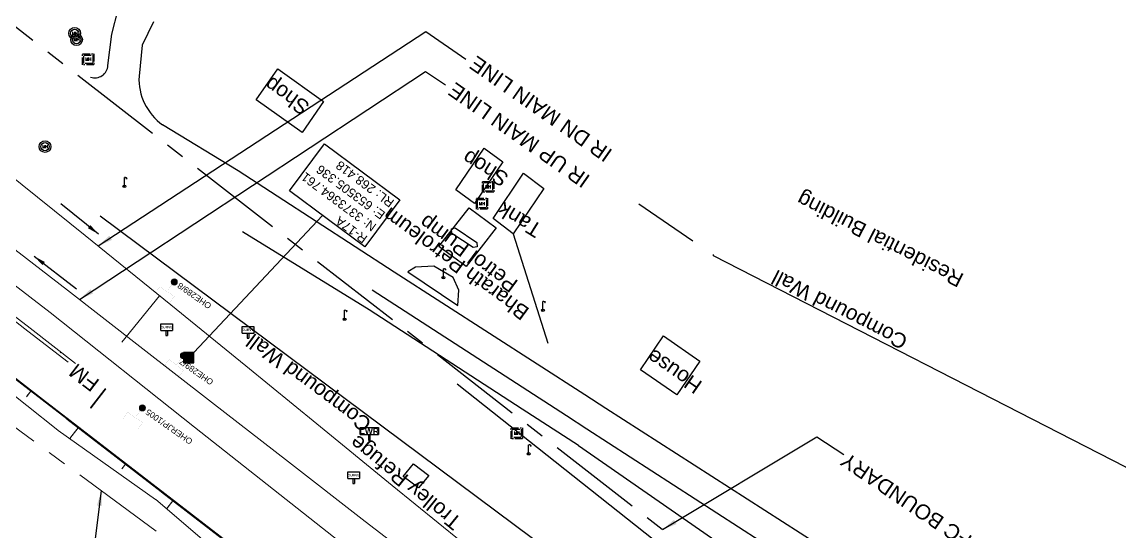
# Model space of a CAD drawing. Header units: metres. Extents: x 646303 to 662875, y 3366650 to 3378730.
# Drawn here: x 653477.4 to 653661.1, y 3373335.6 to 3373420.9 of the extents above; entities that cross this region are included whole.
import ezdxf
from ezdxf.enums import TextEntityAlignment as Align

# ---------------------------------------------------------------- set-up
doc = ezdxf.new("R2010")
doc.units = ezdxf.units.M
doc.header["$MEASUREMENT"] = 0
doc.linetypes.add('CENTER', pattern=[50.8, 31.75, -6.35, 6.35, -6.35])
doc.linetypes.add('PHANTOM', pattern=[2.5, 1.25, -0.25, 0.25, -0.25, 0.25, -0.25])
for name, color, linetype in [('Bench_Mark', 7, 'Continuous'), ('COMMERCIAL_BLD_PUC', 251, 'Continuous'), ('COMPOUND_WALL', 251, 'Continuous'), ('CURVE_DETAILS', 251, 'Continuous'), ('DFCC Boundary', 6, 'CENTER'), ('IR PROPOSALS', 190, 'Continuous'), ('LAMP_POST', 7, 'Continuous'), ('LINK LINE', 190, 'Continuous'), ('LWR', 251, 'Continuous'), ('Manhole', 251, 'Continuous'), ('PARKING_AREA', 251, 'Continuous'), ('PETROL PUMP', 251, 'Continuous'), ('PROPOSED FORMATION LINE - Cut & Connection', 187, 'Continuous'), ('RESIDENTIAL_BL_SEMI', 251, 'Continuous'), ('SHED', 252, 'Continuous'), ('STYLEREMARK', 251, 'Continuous'), ('SUB_ROAD_CENTRE', 34, 'Continuous'), ('SUB_ROAD_EDGE', 34, 'Continuous'), ('TANK', 251, 'Continuous'), ('TOPO_TEXT', 251, 'Continuous'), ('TROLLEY_STAND', 7, 'Continuous')]:
    doc.layers.add(name, color=color, linetype=linetype)
for name, color, linetype, lineweight in [('Existing Chainage', 7, 'Continuous', 0), ('Existing IR Track', 143, 'Continuous', 0), ('Existing Railway Boundary', 7, 'CENTER', 0), ('flow direction', 7, 'Continuous', 0), ('OHE MAST', 8, 'Continuous', 0), ('OHE MAST TEXT', 8, 'Continuous', 0), ('PROPOSED DFCC TOE SLOPES - Cut & Connection', 239, 'Continuous', 0)]:
    doc.layers.add(name, color=color, linetype=linetype, lineweight=lineweight)
doc.styles.add('NB', font='swissbo.ttf', dxfattribs={"height": 1.5})
doc.styles.add('ROMANS', font='romans.shx')
doc.styles.get("Standard").update_dxf_attribs({"font": 'arial.ttf'})
doc.dimstyles.new('ISO-25', dxfattribs={"dimtxt": 2.5, "dimasz": 2.5, "dimexe": 1.25, "dimexo": 0.625, "dimtad": 1, "dimtxsty": 'Standard', "dimcen": 2.5, "dimadec": 0, "dimazin": 0, "dimtfac": 1, "dimtmove": 0, "dimatfit": 3, "dimfxl": 1, "dimarcsym": 0})

# ---------------------------------------------------------------- blocks, each defined once
blk = doc.blocks.new('LP')
for points in [[(0, 0), (0, 1.5)], [(0.25, 1.35), (0.44, 1.35)]]:
    blk.add_lwpolyline(points)
for centre, radius, start, end in [((0.07, 0.99), 0.519, 57.6425, 97.3165), ((0.34, 1.33), 0.094, 11.7012, 168.0476)]:
    blk.add_arc(centre, radius, start, end)
at = {"extrusion": (0, 0, -1)}
blk.add_ellipse((0, 0.01), major_axis=(0.308, 0), ratio=0.400495, dxfattribs=at)
blk.add_ellipse((0.35, 1.36), major_axis=(0.0017, 0.0438), ratio=0.461056, start_param=1.74022, end_param=4.575836)
blk = doc.blocks.new('LWR')
for p, q in [((-1.52, 2.09), (1.54, 2.09)), ((-1.52, 0.92), (-1.52, 2.09)), ((1.54, 2.09), (1.54, 0.92)), ((-1.52, 0.92), (1.54, 0.92))]:
    blk.add_line(p, q)
blk.add_lwpolyline([(-0.13, 0.92), (-0.13, 0), (0.13, 0), (0.13, 0.92)])
at = {"style": 'NB', "width": 1.025371}
blk.add_text('LWR', height=0.988, dxfattribs=at).set_placement((0, 1.5), align=Align.MIDDLE)
blk = doc.blocks.new('MHS')
at = {"layer": 'Manhole', "linetype": 'PHANTOM'}
for points in [[(-0.92, 0.95), (0.96, 0.95), (0.96, -0.87), (-0.92, -0.87)], [(-0.72, 0.75), (0.76, 0.75), (0.76, -0.67), (-0.72, -0.67)]]:
    blk.add_lwpolyline(points, close=True, dxfattribs=at)
at = {"layer": 'Manhole', "linetype": 'PHANTOM', "style": 'ROMANS', "width": 0.9}
blk.add_text('MH', height=0.55, dxfattribs=at).set_placement((0.03, -0.22), align=Align.CENTER)
blk = doc.blocks.new('MHC')
at = {"layer": 'Manhole'}
for radius in [0.977, 0.688]:
    blk.add_circle((0, 0), radius, dxfattribs=at)
at = {"layer": 'Manhole', "linetype": 'PHANTOM', "style": 'ROMANS', "width": 0.9}
blk.add_text('MH', height=0.55, dxfattribs=at).set_placement((0.02, -0.28), align=Align.CENTER)
blk = doc.blocks.new('CURVE')
for p, q in [((-0.98, 0.82), (-0.98, 1.98)), ((-0.98, 1.98), (0.98, 1.98)), ((0.98, 1.98), (0.98, 0.82)), ((-0.98, 0.82), (0.98, 0.82)), ((-0.13, 0.82), (-0.13, 0)), ((-0.13, 0), (0.13, 0)), ((0.13, 0.82), (0.13, 0))]:
    blk.add_line(p, q)
at = {"style": 'NB', "width": 1.025371}
blk.add_text('CURVE', height=0.4, dxfattribs=at).set_placement((0, 1.4), align=Align.MIDDLE)
blk = doc.blocks.new('OHE MAST')
h = blk.add_hatch(color=256)
edge = h.paths.add_edge_path()
edge.add_arc((0, 0), 0.514, 0, 360)
at = {"const_width": 0.01, "flags": 128}
for points in [[(1.5, 3.5), (1.5, 2), (-1.5, 2), (-1.5, 3.5)], [(0, 2), (0, 0)]]:
    blk.add_lwpolyline(points, dxfattribs=at)
blk.add_circle((0, 0), 0.514)
blk = doc.blocks.new('BM')
blk.add_hatch(color=256).paths.add_polyline_path([(-0.88, 0.88), (-0.88, -0.88), (0.88, -0.88), (0.88, 0.88)])
for p, q in [((0.88, 0.88), (-0.88, 0.88)), ((-0.88, 0.88), (-0.88, -0.88)), ((0.88, -0.88), (0.88, 0.88)), ((-0.88, -0.88), (0.88, -0.88))]:
    blk.add_line(p, q)

msp = doc.modelspace()

# ---------------------------------------------------------------- linework, layer by layer
at = {"layer": 'COMMERCIAL_BLD_PUC', "linetype": 'Continuous'}
for points in [[(653524.314, 3373402.424, 270.661), (653516.643, 3373407.924, 270.442), (653520.233, 3373413.112, 270.816), (653527.9061, 3373407.6105, 270.816)], [(653557.9, 3373397.537, 269.73), (653553.149, 3373390.568, 270.147), (653550.006, 3373392.845, 269.776), (653554.7628, 3373399.8225, 269.776)]]:
    msp.add_polyline3d(points, close=True, dxfattribs=at)
at = {"layer": 'COMPOUND_WALL', "linetype": 'Continuous'}
for points in [[(653589.669, 3373384.246, 269.518), (653580.626, 3373390.459, 269.525)], [(653490.5, 3373388.474, 269.187), (653584.982, 3373318.047, 269.185), (653623.328, 3373289.844, 268.625), (653640.97, 3373277.197, 268.314)], [(653559.627, 3373385.464, 269.464), (653565.434, 3373367.188, 269.74)], [(653671.508, 3373340.12, 270.754), (653662.07, 3373346.437, 270.85), (653593.104, 3373381.78, 269.579), (653593.1, 3373381.988, 269.519)], [(653550.221, 3373360.393, 270.187), (653584.66, 3373333.087, 270.14), (653618.113, 3373308.381, 270.32), (653630.774, 3373298.739, 269.651), (653649.484, 3373285.019, 269.85)]]:
    msp.add_polyline3d(points, dxfattribs=at)
at = {"layer": 'DFCC Boundary', "ltscale": 0.5, "flags": 128}
msp.add_lwpolyline([(655695.597, 3371812.1897), (655640.8822, 3371912.823), (655580.0449, 3371996.7158), (655509.7792, 3372062.0857), (655426.9534, 3372113.9756), (655342.6069, 3372167.9462), (655257.8854, 3372221.2222), (655173.2688, 3372275.363), (655087.3459, 3372327.2788), (655002.8598, 3372380.6107), (654914.5097, 3372429.9473), (654741.1355, 3372529.4419), (654650.033, 3372576.4159), (654568.6995, 3372626.155), (654571.9877, 3372630.6369), (654391.4686, 3372756.327), (654377.1337, 3372736.8494), (654004.4289, 3373016.6995), (654007.7887, 3373020.6424), (653690.5739, 3373253.6486), (653690.5425, 3373253.6059), (653433.8132, 3373453.1485), (653440.7668, 3373462.5592), (653208.8394, 3373636.5534), (653216.1698, 3373646.5105), (653142.1983, 3373700.8896), (653053.6963, 3373771.1122), (652994.4341, 3373810.5255), (652929.3691, 3373859.5713), (652860.9168, 3373902.1103), (652749.6028, 3373984.4705), (652631.2396, 3374070.7175), (652636.2281, 3374078.1704), (652537.912, 3374145.7283), (652392.904, 3374241.2711), (652388.7719, 3374235.6812), (652308.569, 3374304.8076), (652315.9256, 3374314.7669), (652103.9815, 3374448.7876), (652083.1937, 3374464.1943), (652072.7494, 3374471.9329), (652052.3219, 3374487.0684), (652038.1897, 3374497.5387), (652024.0173, 3374508.0388), (652009.8347, 3374518.5254), (651995.6683, 3374529), (651981.7515, 3374539.2836), (651967.8828, 3374549.5317), (651954.6903, 3374559.2866), (651941.4997, 3374569.04), (651923.9377, 3374582.0168), (651906.3215, 3374595.0337), (651892.0868, 3374605.5547), (651877.7985, 3374616.1153), (651861.6288, 3374628.0564), (651845.5071, 3374639.9619), (651829.5757, 3374651.7544), (651824.7911, 3374655.296), (651813.6747, 3374663.5244), (651797.4592, 3374675.4968), (651792.6217, 3374679.0685), (651809.3453, 3374701.6999), (651798.0335, 3374710.0518), (651782.3495, 3374721.6444), (651766.6655, 3374733.2369), (651750.5163, 3374745.1875), (651734.3118, 3374757.179), (651717.3274, 3374769.6994), (651700.4625, 3374782.1317), (651684.6001, 3374793.8578), (651668.5938, 3374805.6902), (651652.6806, 3374817.4203), (651636.8173, 3374829.1137), (651620.9269, 3374840.8662), (651604.9647, 3374852.6718), (651588.7459, 3374864.6312), (651572.5882, 3374876.5455), (651556.6943, 3374888.2868), (651540.8409, 3374899.9983), (651524.5553, 3374912.0488), (651508.2568, 3374924.109), (651492.7938, 3374935.5157), (651477.3997, 3374946.8715), (651461.3291, 3374958.7436), (651445.2311, 3374970.6359), (651429.3555, 3374982.3615), (651413.4375, 3374994.1184), (651396.6322, 3375006.522), (651379.7761, 3375018.963), (651363.6644, 3375030.8565), (651352.7728, 3375038.8965), (651331.6522, 3375054.4784), (651315.7738, 3375066.1947), (651299.7306, 3375078.0412), (651283.6239, 3375089.9346), (651273.9044, 3375097.1057), (651264.2377, 3375104.2378), (651243.4187, 3375119.6324), (651222.5077, 3375135.095), (651201.5462, 3375150.5784), (651180.4926, 3375166.1298), (651161.7365, 3375179.9701), (651143.0969, 3375193.7244), (651126.6442, 3375205.9373), (651110.0563, 3375218.2505), (651088.7204, 3375233.9244), (651067.5473, 3375249.4788), (651049.4448, 3375262.8672), (651031.0656, 3375276.4601), (651013.3004, 3375289.5618), (650995.6557, 3375302.5748), (650975.556, 3375317.4171), (650955.4878, 3375332.2363), (650948.8014, 3375337.1771), (650951.4372, 3375340.7501), (650937.0874, 3375351.3535), (650916.0918, 3375366.8677), (650897.9224, 3375380.2929), (650879.805, 3375393.6796), (650866.8386, 3375403.2309), (650853.9116, 3375412.7532), (650835.5886, 3375426.289), (650817.2946, 3375439.8035), (650797.968, 3375454.1206), (650778.7222, 3375468.3781), (650760.7655, 3375481.6337), (650742.8011, 3375494.8949), (650723.0807, 3375509.4255), (650703.3693, 3375523.9495), (650688.6613, 3375534.8372), (650673.8463, 3375545.804), (650653.7938, 3375560.6295), (650633.6894, 3375575.4932), (650612.6421, 3375591.0542), (650592.0153, 3375606.3042), (650570.0328, 3375622.5591), (650548.5001, 3375638.4814), (650530.5234, 3375651.793), (650512.3606, 3375665.2423), (650494.7465, 3375678.2665), (650476.9008, 3375691.462), (650459.2976, 3375704.4721), (650441.3132, 3375717.7633), (650427.1261, 3375728.1319), (650413.8099, 3375737.864), (650402.677, 3375746.2697), (650389.8486, 3375755.6668), (650377.7322, 3375764.5425), (650360.7275, 3375777.1141), (650343.7744, 3375789.6482), (650325.0342, 3375803.5254), (650306.3109, 3375817.39), (650287.6225, 3375831.2124), (650268.717, 3375845.1957), (650250.337, 3375858.8009), (650231.8256, 3375872.5033), (650215.4559, 3375884.6355), (650199.261, 3375896.6381), (650189.9351, 3375903.5429), (650184.6476, 3375907.4517), (650170.3331, 3375918.0338), (650153.2211, 3375930.7288), (650135.9365, 3375943.5518), (650119.2313, 3375955.9159), (650102.3769, 3375968.3905), (650085.2738, 3375981.0461), (650068.2078, 3375993.6742), (650052.7787, 3376005.1011), (650037.4384, 3376016.4621), (650022.1728, 3376027.766), (650006.9632, 3376039.0283), (649974.7512, 3376062.8762), (649961.4537, 3376072.7117), (649948.2091, 3376082.508), (649944.476, 3376085.2722), (649918.728, 3376050.5341), (649909.4316, 3376057.4177), (649896.4092, 3376067.0604), (649893.7832, 3376069.0128), (649891.1645, 3376070.9437), (649888.4639, 3376072.9569), (649875.744, 3376082.3694), (649867.5551, 3376088.4016), (649853.4118, 3376098.8745), (649839.2513, 3376109.3603), (649829.0749, 3376116.9005), (649827.2194, 3376118.2675), (649818.0867, 3376125.0366), (649808.8566, 3376131.8779), (649793.2502, 3376143.4201), (649777.6288, 3376154.9733), (649763.6321, 3376165.3144), (649749.5741, 3376175.7007), (649733.9228, 3376187.2754), (649718.3343, 3376198.8036), (649705.3241, 3376208.4391), (649692.3703, 3376218.0327), (649678.0208, 3376228.6769), (649663.5747, 3376239.3366), (649646.4625, 3376252.0623), (649634.6272, 3376260.744), (649624.9192, 3376267.9946), (649615.0208, 3376275.3876), (649599.9831, 3376286.4834), (649588.9857, 3376294.598), (649590.032, 3376296.0132), (649586.1685, 3376298.8639), (649569.3593, 3376311.3207), (649552.641, 3376323.7102), (649537.2353, 3376335.0739), (649521.9792, 3376346.327), (649506.2408, 3376358.0035), (649490.3575, 3376369.7875), (649475.7578, 3376380.5673), (649461.1933, 3376391.3211), (649445.4753, 3376402.9572), (649429.8494, 3376414.5253), (649414.4906, 3376425.9209), (649378.3483, 3376452.6365), (649368.4603, 3376459.9984), (649352.6509, 3376471.6682), (649336.6992, 3376483.4434), (649322.3941, 3376494.1037), (649307.6557, 3376505.0862), (649290.8736, 3376517.4208), (649273.972, 3376529.8435), (649258.1992, 3376541.4854), (649242.2966, 3376553.2232), (649226.5432, 3376564.8634), (649210.8826, 3376576.435), (649195.2207, 3376588.0769), (649179.5326, 3376599.7383), (649164.9134, 3376610.5118), (649150.5177, 3376621.1205), (649135.415, 3376632.3287), (649120.2337, 3376643.5954), (649107.8929, 3376652.6743), (649095.5927, 3376661.7234), (649079.5687, 3376673.5769), (649063.4846, 3376685.4748), (649046.5651, 3376697.9756), (649029.6506, 3376710.4727), (649013.3465, 3376722.5351), (648996.9805, 3376734.6431), (648980.3936, 3376746.8979), (648963.6626, 3376759.259), (648946.7453, 3376771.7643), (648929.6945, 3376784.3682), (648913.5118, 3376796.3614), (648897.2206, 3376808.435), (648876.2496, 3376823.9678), (648855.1325, 3376839.6089), (648839.3985, 3376851.2044), (648823.6596, 3376862.8037), (648806.187, 3376875.7235), (648788.7814, 3376888.5937), (648772.4766, 3376900.6763), (648756.1277, 3376912.7915), (648748.6058, 3376918.3049), (648733.321, 3376929.6306), (648718.1841, 3376940.8501), (648694.1574, 3376958.9078), (648686.9154, 3376964.1595), (648685.9321, 3376964.8321), (648667.95, 3376978.2197), (648649.3198, 3376992.1471), (648633.5557, 3377003.8368), (648617.684, 3377015.6038), (648613.3865, 3377018.7718), (648613.1308, 3377018.4261), (648605.39, 3377024.1325), (648593.439, 3377032.9404), (648576.5994, 3377045.3816), (648559.8787, 3377057.7351), (648542.9247, 3377070.3132), (648525.9483, 3377082.908), (648511.3109, 3377093.7409), (648496.5572, 3377104.6599), (648477.562, 3377118.7172), (648458.5464, 3377132.7896), (648451.3349, 3377138.2101), (648435.5918, 3377149.862), (648422.1096, 3377159.9046), (648408.3664, 3377170.0637), (648394.6863, 3377180.1761), (648381.6588, 3377189.818), (648368.6059, 3377199.4787), (648354.1188, 3377210.196), (648339.6473, 3377220.9017), (648325.8166, 3377231.1386), (648311.9735, 3377241.3853), (648297.2469, 3377252.2824), (648283.6168, 3377262.3688), (648282.6002, 3377260.9951), (648281.5015, 3377261.8082), (648268.446, 3377271.4578), (648255.3849, 3377281.1115), (648243.3023, 3377290.0413), (648231.5826, 3377298.7116), (648230.1246, 3377299.843), (648216.137, 3377310.1827), (648202.3989, 3377320.3379), (648187.9045, 3377331.0225), (648173.4524, 3377341.7035), (648159.964, 3377351.7009), (648146.3755, 3377361.7726), (648132.3698, 3377372.1252), (648118.3132, 3377382.5155), (648104.5683, 3377392.6752), (648090.8453, 3377402.8186), (648079.0331, 3377411.5788), (648067.1746, 3377420.3734), (648052.1864, 3377431.461), (648037.1291, 3377442.5999), (648023.4384, 3377452.7367), (648009.6421, 3377462.9518), (647998.5681, 3377471.1475), (647977.6651, 3377486.6371), (647970.8013, 3377491.7424), (647954.3046, 3377504.0127), (647940.5645, 3377514.1537), (647927.1436, 3377524.0583), (647912.5029, 3377534.9198), (647897.7662, 3377545.8524), (647883.3488, 3377556.5286), (647868.9785, 3377567.1699), (647855.3948, 3377577.2425), (647841.7032, 3377587.3948), (647828.8284, 3377596.8277), (647815.9828, 3377606.2395), (647798.869, 3377618.9232), (647787.996, 3377626.9816), (647769.1212, 3377640.9619), (647756.6675, 3377650.183), (647742.624, 3377660.5991), (647728.5049, 3377671.0713), (647713.635, 3377682.0926), (647698.699, 3377693.1628), (647681.9918, 3377705.517), (647665.4025, 3377717.7839), (647652.0515, 3377727.6811), (647638.8028, 3377737.5025), (647625.2604, 3377747.546), (647611.724, 3377757.585), (647601.846, 3377764.9047), (647586.5632, 3377776.2354), (647574.9107, 3377784.8659), (647552.1318, 3377801.7377), (647544.5766, 3377807.3492), (647531.2096, 3377817.2774), (647518.7824, 3377826.4783), (647506.3678, 3377835.6698), (647493.0662, 3377845.5438), (647479.7149, 3377855.4547), (647466.3541, 3377865.3556), (647452.9886, 3377875.26), (647440.1702, 3377884.755), (647427.3392, 3377894.2595), (647421.9004, 3377898.2902), (647422.4016, 3377898.9655), (647413.1507, 3377905.8213), (647398.5546, 3377916.6386), (647385.2867, 3377926.4568), (647372.1159, 3377936.2032), (647357.4127, 3377947.1112), (647351.2811, 3377951.6601), (647330.0092, 3377967.4105), (647317.4471, 3377976.6964), (647304.414, 3377986.3606), (647291.335, 3377996.0589), (647278.7541, 3378005.3917), (647266.0777, 3378014.7954), (647252.9457, 3378024.4462), (647239.9839, 3378033.9719), (647225.7512, 3378044.5255), (647211.5179, 3378055.0796), (647196.511, 3378066.208), (647181.4966, 3378077.3419), (647167.7872, 3378087.5064), (647154.0498, 3378097.6917), (647140.7668, 3378107.5414), (647127.4862, 3378117.3893), (647113.2521, 3378127.9375), (647099.0375, 3378138.4713), (647085.0268, 3378148.8592), (647070.9977, 3378159.2608), (647056.5444, 3378169.9697), (647042.0873, 3378180.6814), (647027.5624, 3378191.4464), (647013.0728, 3378202.1851), (646999.864, 3378211.9684), (646986.6741, 3378221.7376), (646973.6148, 3378231.4185), (646960.4875, 3378241.1499), (646945.7953, 3378252.0414), (646931.0256, 3378262.9902), (646930.6274, 3378263.2852), (646951.9475, 3378292.0562)], dxfattribs=at)
at = {"layer": 'Existing Chainage', "color": 0, "linetype": 'Continuous', "lineweight": 13, "flags": 128}
msp.add_lwpolyline([(653494.1218, 3373367.3542), (653500.4337, 3373375.1105)], dxfattribs=at)
at = {"layer": 'Existing IR Track', "flags": 128}
for points in [[(653589.2761, 3373289.914), (653578.1075, 3373298.1757), (653531.6696, 3373333.0756), (653506.3207, 3373353.1243), (653482.1744, 3373372.2848), (653450.791, 3373396.4534), (653421.9196, 3373418.2064), (653383.4214, 3373446.7403), (653355.0438, 3373467.6945), (653331.164, 3373485.2442), (653322.0421, 3373492.0109), (653304.4983, 3373504.9733), (653304.2022, 3373505.2013), (653298.9105, 3373509.1454), (653277.3417, 3373525.0611), (653271.7085, 3373529.2226), (653267.6726, 3373532.2032), (653262.331, 3373536.1541), (653238.8115, 3373553.5782), (653225.6563, 3373563.2586), (653201.0742, 3373581.5641), (653174.1568, 3373601.5586), (653150.8967, 3373618.7451), (653124.3648, 3373638.158)], [(653424.8494, 3373421.901), (653439.2893, 3373411.0237), (653453.6079, 3373400.237), (653469.3095, 3373388.1441), (653485.0421, 3373376.0274), (653497.183, 3373366.6049), (653509.1645, 3373357.306), (653522.046, 3373347.2948), (653534.8533, 3373337.3416), (653558.4666, 3373319.2198), (653582.1685, 3373301.0301), (653595.8269, 3373290.8985), (653609.5143, 3373280.7456), (653624.3092, 3373269.8326), (653639.0859, 3373258.9329), (653653.9824, 3373247.9979), (653668.7717, 3373237.1416)], [(653441.7676, 3373421.3812), (653445.0928, 3373418.8665), (653450.5834, 3373414.7133), (653459.2225, 3373408.1259), (653467.6229, 3373401.5735), (653474.9041, 3373395.7322), (653488.0181, 3373385.2114), (653502.3187, 3373373.5765), (653514.8655, 3373363.3663), (653526.7472, 3373353.6788), (653539.3869, 3373343.3734), (653562.4463, 3373324.6346), (653584.7334, 3373306.5234), (653599.0791, 3373295.3269), (653612.515, 3373284.8421), (653627.2485, 3373273.8156), (653641.8511, 3373262.8869), (653656.8126, 3373251.8275), (653671.4279, 3373241.0239)]]:
    msp.add_lwpolyline(points, dxfattribs=at)
at = {"layer": 'Existing Railway Boundary', "ltscale": 0.5, "flags": 128}
msp.add_lwpolyline([(654002.209, 3372947.3374), (653941.6142, 3372995.8875), (653885.0948, 3373041.1722), (653849.3973, 3373069.6171), (653743.2122, 3373149.4146), (653618.3148, 3373244.7252), (653580.9535, 3373273.9706), (653528.5753, 3373314.5086), (653337.2875, 3373455.6537), (653241.7142, 3373522.5487), (653184.8817, 3373562.8841), (653178.3209, 3373554.058), (653007.7255, 3373673.7874), (652924.822, 3373729.8796), (652907.72, 3373740.0209), (652904.5642, 3373745.0641), (652864.1809, 3373771.0185), (652862.8289, 3373763.9282), (652836.0798, 3373790.575), (652793.9064, 3373826.9777), (652786.3399, 3373815.8276), (652694.4321, 3373883.0097), (652615.3514, 3373944.3753), (652559.0758, 3373987.3078), (652463.6034, 3374028.6205), (652316.9711, 3374087.5745), (652144.3796, 3374095.1872)], dxfattribs=at)
at = {"layer": 'IR PROPOSALS', "const_width": 0.3}
msp.add_lwpolyline([(653491.4577, 3373359.5845), (653488.901, 3373356.2796)], dxfattribs=at)
at = {"layer": 'LINK LINE', "linetype": 'Continuous', "lineweight": 0}
msp.add_lwpolyline([(653374.3225, 3373446.7561), (653377.409, 3373444.5694), (653378.8917, 3373443.5159), (653387.1168, 3373437.8038), (653393.7911, 3373433.0416), (653395.2709, 3373431.9807), (653402.7701, 3373426.703), (653410.1409, 3373421.4454), (653410.2355, 3373421.3775), (653417.6595, 3373415.9943), (653425.0517, 3373410.5676), (653426.3291, 3373409.6244), (653432.4122, 3373405.0982), (653439.6337, 3373399.4432), (653442.2204, 3373397.4057), (653446.8521, 3373393.7871), (653454.9022, 3373387.823), (653458.2481, 3373385.3809), (653462.9866, 3373381.9105), (653470.9239, 3373375.8142), (653474.1936, 3373373.2797), (653478.8284, 3373369.6844), (653486.4066, 3373363.7735)], dxfattribs=at)
at = {"layer": 'LINK LINE', "linetype": 'Continuous', "lineweight": 0, "flags": 128}
for points in [[(653483.8122, 3373365.5304), (653483.9407, 3373365.6969)], [(653483.8122, 3373365.5304), (653483.9407, 3373365.6969)], [(653483.8123, 3373365.5304), (653483.9407, 3373365.6968)], [(653483.8123, 3373365.5304), (653483.9407, 3373365.6968)], [(653467.8133, 3373364.9704), (653483.4589, 3373352.5885), (653483.4771, 3373352.5741), (653499.7861, 3373341.0232), (653499.811, 3373341.0034), (653515.0009, 3373328.0027), (653515.0291, 3373327.9873), (653531.2745, 3373316.3021), (653531.3092, 3373316.269), (653546.066, 3373302.7333), (653546.1033, 3373302.7036), (653561.7017, 3373290.2583), (653561.7391, 3373290.2285), (653578.3464, 3373279.0903), (653578.5794, 3373278.9579), (653594.2676, 3373266.985), (653594.4795, 3373266.8194), (653609.1721, 3373253.5627), (653609.4013, 3373253.3511), (653610.1659, 3373252.645), (653611.0215, 3373252.0568)], [(653478.9155, 3373359.128), (653478.2749, 3373358.2982)], [(653486.8313, 3373353.0176), (653485.5518, 3373351.3599)]]:
    msp.add_lwpolyline(points, dxfattribs=at)
at = {"layer": 'LINK LINE', "linetype": 'Continuous', "lineweight": 0}
for points in [[(653613.593, 3373255.3881, 0), (653607.5533, 3373260.0503, 267.4225), (653591.7215, 3373272.2713, 267.4284), (653575.8896, 3373284.4923, 267.4343), (653560.0578, 3373296.7133, 267.4402), (653544.2259, 3373308.9343, 267.4462), (653528.3941, 3373321.1553, 267.4521), (653512.5623, 3373333.3763, 267.458), (653496.7304, 3373345.5973, 267.4639), (653480.8986, 3373357.8183, 267.4699), (653473.8617, 3373363.2503, 267.4725), (653465.0673, 3373370.0353, 267.4758), (653449.2147, 3373382.1968, 267.4817), (653442.1466, 3373387.5637, 267.4843), (653433.2824, 3373394.2273, 267.4876), (653417.2329, 3373406.098, 267.4936), (653416.4969, 3373406.6364, 267.4938), (653401.0655, 3373417.8075, 267.4995), (653390.5451, 3373425.2959, 267.5033)], [(653485.1555, 3373364.0069, 267.47), (653478.4446, 3373369.1872, 267.4725), (653469.6456, 3373375.9757, 267.4758), (653453.7616, 3373388.1613, 267.4817), (653446.6699, 3373393.5462, 267.4843), (653437.7723, 3373400.2348, 267.4876), (653421.6626, 3373412.1501, 267.4936), (653420.9238, 3373412.6905, 267.4938), (653405.4345, 3373423.9036, 267.4995)]]:
    msp.add_polyline3d(points, dxfattribs=at)
at = {"layer": 'PARKING_AREA', "linetype": 'Continuous'}
msp.add_polyline3d([(653550.369, 3373373.49, 269.292), (653550.534, 3373376.022, 269.261), (653549.59, 3373378.143, 269.254), (653546.343, 3373380.062, 269.237), (653543.284, 3373379.887, 269.276), (653541.969, 3373379.116, 269.293)], close=True, dxfattribs=at)
at = {"layer": 'PETROL PUMP', "linetype": 'Continuous'}
msp.add_polyline3d([(653552.928, 3373383.196, 268.78), (653549.359, 3373385.544, 268.888), (653549.304, 3373386.335, 268.886), (653549.919, 3373386.479, 268.874), (653553.5217, 3373384.0001, 268.851), (653553.582, 3373383.306, 268.782)], close=True, dxfattribs=at)
at = {"layer": 'PROPOSED DFCC TOE SLOPES - Cut & Connection', "linetype": 'Continuous', "lineweight": 0, "flags": 128}
for points in [[(653478.9154, 3373359.1281), (653478.2101, 3373358.2143)], [(653486.8313, 3373353.0176), (653485.4244, 3373351.1949)], [(653494.7473, 3373346.9071), (653494.1696, 3373346.1587)], [(653502.6632, 3373340.7966), (653501.6246, 3373339.4512)]]:
    msp.add_lwpolyline(points, dxfattribs=at)
at = {"layer": 'PROPOSED DFCC TOE SLOPES - Cut & Connection', "flags": 128}
for points in [[(653478.9155, 3373359.128), (653478.2749, 3373358.2982)], [(653486.8313, 3373353.0176), (653485.5518, 3373351.3599)], [(653494.7473, 3373346.9071), (653494.2208, 3373346.2251)], [(653494.7473, 3373346.9071), (653494.2208, 3373346.2251)], [(653502.6632, 3373340.7966), (653501.7191, 3373339.5735)], [(653502.6632, 3373340.7966), (653501.7191, 3373339.5735)]]:
    msp.add_lwpolyline(points, dxfattribs=at)
at = {"layer": 'PROPOSED FORMATION LINE - Cut & Connection', "lineweight": 0, "flags": 128}
msp.add_lwpolyline([(653469.1327, 3373366.6796), (653484.9257, 3373354.4886), (653484.9441, 3373354.4744), (653500.7507, 3373342.2728), (653500.7759, 3373342.2534), (653516.5826, 3373330.0518), (653516.6077, 3373330.0324), (653532.4396, 3373317.8114), (653532.4773, 3373317.7823), (653548.2714, 3373305.5904), (653548.3092, 3373305.5612), (653564.1032, 3373293.3694), (653564.1411, 3373293.3402), (653579.9351, 3373281.1484), (653580.1451, 3373280.9863), (653595.7669, 3373268.9274), (653595.9799, 3373268.763), (653611.5988, 3373256.7064), (653611.8447, 3373256.5165), (653612.2691, 3373256.1889), (653613.51, 3373255.2805)], dxfattribs=at)
at = {"layer": 'RESIDENTIAL_BL_SEMI', "linetype": 'Continuous'}
msp.add_polyline3d([(653586.968, 3373358.526, 269.64), (653580.882, 3373362.726, 269.801), (653584.75, 3373368.385, 269.613), (653590.8374, 3373364.184, 269.613)], close=True, dxfattribs=at)
at = {"layer": 'SHED', "linetype": 'Continuous'}
msp.add_polyline3d([(653556.789, 3373386.503, 273.12), (653551.745, 3373380.001, 272.549), (653547.202, 3373383.333, 272.637), (653552.2581, 3373389.8506, 272.637)], close=True, dxfattribs=at)
at = {"layer": 'STYLEREMARK'}
msp.add_line((653527.7428, 3373388.5279, 275.3864), (653505.3357, 3373364.7467, 268.9741), dxfattribs=at)
at = {"layer": 'STYLEREMARK', "linetype": 'Continuous', "elevation": 275.3864}
msp.add_lwpolyline([(653522.2105, 3373392.6517), (653528.0509, 3373400.5213), (653540.6486, 3373391.172), (653534.8083, 3373383.3024)], close=True, dxfattribs=at)
at = {"layer": 'SUB_ROAD_CENTRE', "linetype": 'Continuous'}
msp.add_polyline3d([(653939.03, 3373115.035, 268.756), (653904.956, 3373136.751, 268.914), (653874.656, 3373156.415, 269.025), (653824.957, 3373188.627, 269.113), (653789.479, 3373211.694, 268.99), (653751.469, 3373236.462, 268.933), (653712.36, 3373261.813, 268.948), (653674.043, 3373286.603, 268.736), (653640.947, 3373308.114, 268.837), (653608.18, 3373329.331, 268.857), (653571.954, 3373352.8, 268.887), (653568.5561, 3373354.9991, 268.89)], dxfattribs=at)
at = {"layer": 'SUB_ROAD_EDGE', "linetype": 'Continuous'}
for points in [[(653491.8313, 3373413.6503), (653492.471, 3373418.865), (653493.5356, 3373422.9954)], [(653499.4608, 3373420.9346), (653497.537, 3373417.049), (653497.0283, 3373411.855)], [(653571.6212, 3373358.5014), (653539.713, 3373379.045), (653513.607, 3373396.042), (653500.9629, 3373403.7108)], [(653561.0977, 3373356.1522), (653535.521, 3373372.739), (653514.3188, 3373385.7818)], [(653568.5561, 3373354.9991), (653536.0491, 3373376.0382)]]:
    msp.add_lwpolyline(points, dxfattribs=at)
for points in [[(653575.132, 3373356.241, 268.749), (653571.6212, 3373358.5014, 268.759)], [(653941.371, 3373118.603, 268.725), (653907.589, 3373140.404, 268.808), (653826.068, 3373193.5, 268.942), (653791.812, 3373215.729, 268.864), (653753.832, 3373240.056, 268.794), (653714.439, 3373265.803, 268.809), (653676.888, 3373290.618, 268.597), (653643.516, 3373311.864, 268.73), (653610.555, 3373333.503, 268.708), (653575.132, 3373356.241, 268.749)], [(653570.515, 3373350.045, 268.853), (653561.0977, 3373356.1522, 268.8611)], [(653570.515, 3373350.045, 268.853), (653606.288, 3373325.22, 268.802), (653638.866, 3373305.021, 268.7), (653671.498, 3373282.924, 268.612), (653709.722, 3373257.484, 268.738), (653743.424, 3373235.952, 268.842), (653748.528, 3373232.602, 268.84), (653786.976, 3373207.873, 268.843), (653823.016, 3373184.681, 268.933), (653838.122, 3373174.24, 268.879), (653871.957, 3373152.717, 268.857), (653901.184, 3373133.7, 268.811), (653936.789, 3373110.912, 268.673)]]:
    msp.add_polyline3d(points, dxfattribs=at)
for centre, radius, start, end in [((653489.6435, 3373413.775), 2.1914, 251.134802, 356.737503), ((653506.4599, 3373411.389), 9.4431, 177.171198, 234.400494)]:
    msp.add_arc(centre, radius, start, end, dxfattribs=at)
at = {"layer": 'TANK', "linetype": 'Continuous'}
msp.add_polyline3d([(653564.721, 3373393.04, 269.439), (653559.626, 3373385.465, 269.464), (653556.266, 3373388.065, 269.325), (653561.361, 3373395.64, 269.325)], close=True, dxfattribs=at)
at = {"layer": 'TROLLEY_STAND', "linetype": 'Continuous'}
msp.add_polyline3d([(653543.777, 3373342.939, 269.04), (653541.224, 3373344.877, 269.054), (653542.953, 3373346.97, 269.003), (653545.506, 3373345.032, 269.003)], close=True, dxfattribs=at)

# ---------------------------------------------------------------- block references
at = {"layer": 'Bench_Mark'}
msp.add_blockref('BM', (653505.3357, 3373364.7467, 268.9741), dxfattribs=at)
at = {"layer": 'CURVE_DETAILS', "linetype": 'Continuous'}
for p in [(653501.646, 3373368.45, 268.673), (653515.247, 3373368.001, 268.686), (653532.917, 3373343.676, 268.638)]:
    msp.add_blockref('CURVE', p, dxfattribs=at)
at = {"layer": 'LAMP_POST', "linetype": 'Continuous'}
for p in [(653494.582, 3373393.407, 272.016), (653547.94, 3373378.136, 271.911), (653564.578, 3373372.661, 270.422), (653531.416, 3373371.17, 270.525), (653562.201, 3373348.639, 270.728)]:
    msp.add_blockref('LP', p, dxfattribs=at)
at = {"layer": 'LWR', "linetype": 'Continuous'}
msp.add_blockref('LWR', (653535.548, 3373350.947, 268.725), dxfattribs=at)
at = {"layer": 'Manhole', "linetype": 'Continuous'}
for name, p in [('MHC', (653486.253, 3373419.03, 269.239)), ('MHC', (653486.577, 3373417.975, 269.137)), ('MHS', (653488.511, 3373414.63, 268.546)), ('MHC', (653481.3, 3373400.069, 269.235)), ('MHS', (653555.392, 3373393.304, 268.9)), ('MHS', (653554.373, 3373390.467, 268.924)), ('MHS', (653560.188, 3373352.044, 269.07))]:
    msp.add_blockref(name, p, dxfattribs=at)
at = {"layer": 'OHE MAST', "color": 2, "rotation": 143.3908318566117}
for p in [(653502.91, 3373377.416), (653504.452, 3373365.101), (653497.594, 3373356.34)]:
    msp.add_blockref('OHE MAST', p, dxfattribs=at)

# ---------------------------------------------------------------- texts
at = {"layer": 'DFCC Boundary', "linetype": 'Continuous', "lineweight": 0, "ltscale": 5}
msp.add_text('DFC BOUNDARY', height=2.5, rotation=145.89458, dxfattribs=at).set_placement((653638.6487, 3373333.3287))
at = {"layer": 'Existing IR Track', "color": 7, "lineweight": 0}
for s, p in [('IR DN MAIN LINE', (653552.792, 3373414.3781)), ('IR UP MAIN LINE', (653549.2234, 3373409.9342))]:
    msp.add_text(s, height=2.5, rotation=145, dxfattribs=at).set_placement(p, align=Align.MIDDLE_RIGHT)
at = {"layer": 'IR PROPOSALS'}
msp.add_text('FM', height=2.5, rotation=142.596665, dxfattribs=at).set_placement((653490.5987, 3373360.8618))
at = {"layer": 'OHE MAST TEXT'}
for s, p in [('OHE289/8', (653506.2871, 3373375.101)), ('OHE289/7', (653506.6165, 3373362.359)), ('OHERJP/1005', (653502.0554, 3373353.1836))]:
    msp.add_text(s, height=1, rotation=145, dxfattribs=at).set_placement(p, align=Align.MIDDLE_CENTER)
at = {"layer": 'STYLEREMARK', "linetype": 'Continuous', "insert": (653524.1512, 3373391.4291, -122.4729), "char_height": 1.5, "width": 25.715213, "attachment_point": 2, "rotation": 143.419504}
msp.add_mtext('\\pxql;R-17A\\PN: 3373364.761\\PE: 653505.336\\PRL: 268.418', dxfattribs=at)
at = {"layer": 'TOPO_TEXT'}
for s, rotation, p in [('Shop', 144.360005, (653525.7876, 3373407.181)), ('Shop', 148.118347, (653559.0737, 3373395.3206)), ('Residential Building', 152.866226, (653635.1868, 3373378.6313)), ('Bharath Petroleum', 143.742335, (653562.4995, 3373372.8507)), ('Tank', 148.118347, (653564.6457, 3373386.8164)), ('Petrol Pump', 143.742335, (653560.6114, 3373377.483)), ('Compound Wall', 152.866226, (653625.8231, 3373368.2187)), ('House', 145.390115, (653591.431, 3373360.5852)), ('Trolley Refuge', 140.86192, (653551.1887, 3373337.6518))]:
    msp.add_text(s, height=2.5, rotation=rotation, dxfattribs=at).set_placement(p)
msp.add_text('Compound Wall', height=2.5, rotation=143.299108, dxfattribs=at).set_placement((653525.4243, 3373360.522), align=Align.MIDDLE_CENTER)

# ---------------------------------------------------------------- leaders
at = {"layer": 'DFCC Boundary', "linetype": 'Continuous', "lineweight": 0, "ltscale": 5}
msp.add_leader([(653584.5796, 3373335.9654, -267.3294), (653610.3923, 3373351.4826, -267.3294), (653614.8946, 3373348.5628, -267.3294)], dimstyle='ISO-25', override={"dimtxt": 0.5, "dimtad": 0}, dxfattribs=at)
at = {"layer": 'Existing IR Track', "color": 7, "lineweight": 0}
for points in [[(653490.1924, 3373383.4424, -268.602), (653545.0063, 3373419.3619, -268.602), (653551.7079, 3373414.7274, -268.602)], [(653487.0403, 3373374.4766, -268.602), (653544.9204, 3373412.6187, -268.602), (653548.2631, 3373410.3821, -268.602)]]:
    msp.add_leader(points, dimstyle='ISO-25', override={"dimtxt": 0.5, "dimtad": 0}, dxfattribs=at)
at = {"layer": 'Existing Railway Boundary', "linetype": 'Continuous', "ltscale": 5}
msp.add_leader([(653490.7138, 3373342.4454), (653489.501, 3373333.1632), (653492.2744, 3373331.2126)], dimstyle='ISO-25', override={"dimtxt": 0.5, "dimtad": 0}, dxfattribs=at)
at = {"layer": 'flow direction', "lineweight": 0}
for points in [[(653490.2421, 3373385.4224), (653483.9346, 3373390.4826)], [(653479.4902, 3373381.7172), (653486.5504, 3373376.2796)]]:
    msp.add_leader(points, dimstyle='ISO-25', override={"dimtxt": 0.5, "dimasz": 2, "dimtad": 0}, dxfattribs=at)

doc.saveas('drawing.dxf')
